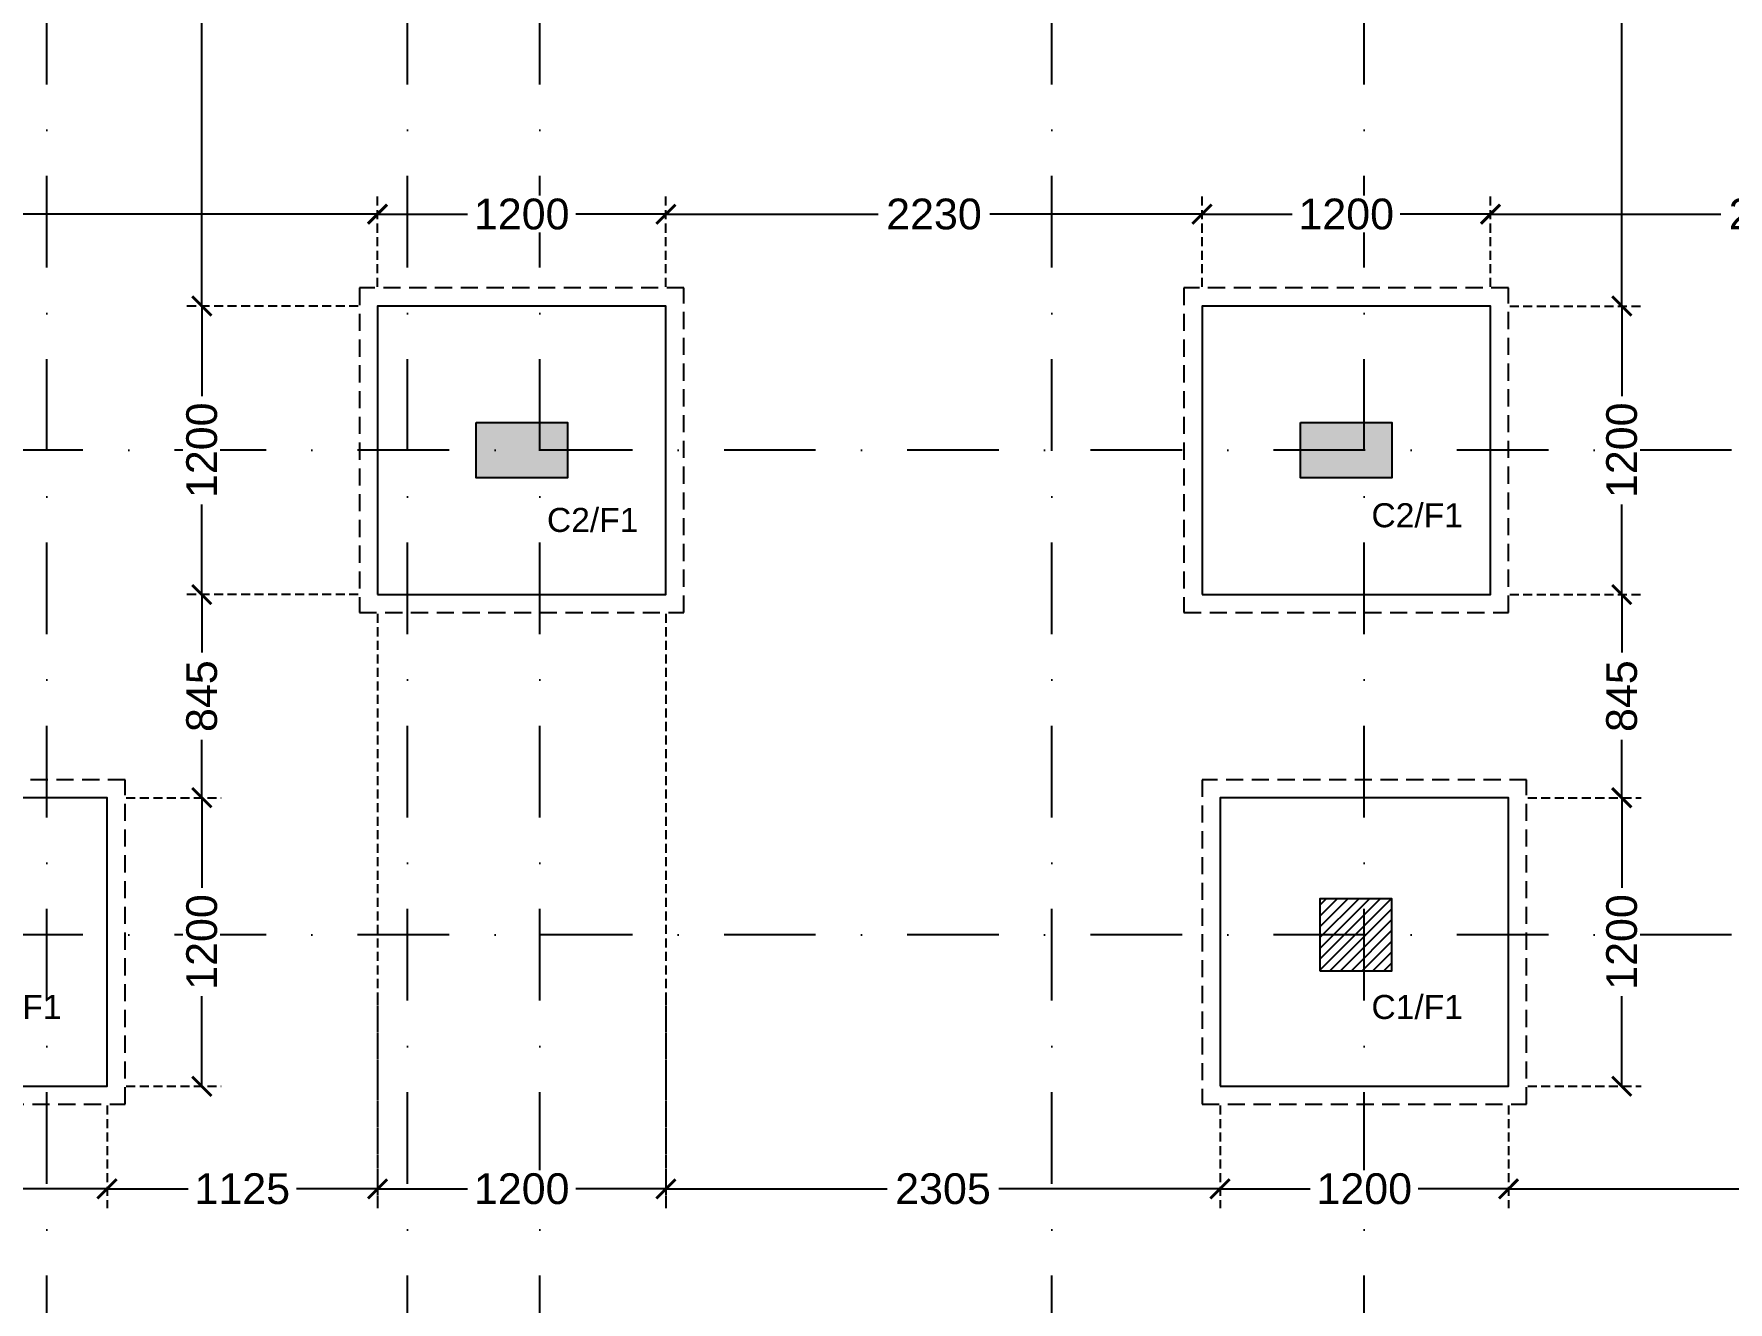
# Model space of a CAD drawing. Header units: millimetres. Extents: x -176651 to 954389, y -469666 to 486614.
# Drawn here: x 259313 to 266361, y 164967 to 170242 of the extents above; entities that cross this region are included whole.
import ezdxf
from ezdxf.xclip import XClip

# ---------------------------------------------------------------- set-up
doc = ezdxf.new("R2010")
doc.units = ezdxf.units.MM
doc.header["$LTSCALE"] = 150
doc.header["$XCLIPFRAME"] = 2
for name, pattern in [('1625E_Grid$0$DASHDOTX2', [50.8, 25.4, -12.7, 0, -12.7]), ('3BHK-W(SB)$0$HIDDEN', [0.375, 0.25, -0.125]), ('HIDDEN2', [4.7625, 3.175, -1.5875])]:
    doc.linetypes.add(name, pattern=pattern)
for name, color, linetype in [('1625E_Columns$0$ad-Column', 3, 'Continuous'), ('1625E_Columns$0$ad-Column Hatch', 125, 'Continuous'), ('1625E_Columns$0$ad-RCC', 3, 'Continuous'), ('1625E_Columns$0$ad-RCC Hatch', 125, 'Continuous'), ('1625E_Grid$0$ad-Grid', 8, '1625E_Grid$0$DASHDOTX2'), ('ad-External Dimensions', 6, 'Continuous'), ('ad-Footing line', 2, 'Continuous'), ('ad-Foundation text', 4, 'Continuous'), ('ad-PCC line', 8, 'HIDDEN2'), ("Plot's Boundary$0$ad-Road", 8, 'Continuous'), ("Plot's Boundary$0$ad-Road Hatch", 8, 'Continuous')]:
    doc.layers.add(name, color=color, linetype=linetype)
doc.styles.get("Standard").update_dxf_attribs({"font": 'arial.ttf'})
doc.dimstyles.new('A-75-DIM-INT (Framing)', dxfattribs={"dimscale": 100, "dimtxt": 1.6, "dimasz": 1, "dimexe": 1, "dimexo": 1, "dimgap": 0.5, "dimtad": 0, "dimdec": 0, "dimdsep": 46, "dimtxsty": 'Standard', "dimblk": 'ARCHTICK', "dimcen": 0.025, "dimclrd": 5, "dimclre": 5, "dimclrt": 256, "dimazin": 2, "dimtfac": 1, "dimtdec": 0, "dimtmove": 1, "dimatfit": 0, "dimldrblk": 'ARCHTICK', "dimfxl": 1, "dimfxlon": 1, "dimtfill": 1, "dimtolj": 1, "dimtzin": 0, "dimarcsym": 0})

# ---------------------------------------------------------------- blocks, each defined once
blk = doc.blocks.new('1625E_Grid')
at = {"layer": '1625E_Grid$0$ad-Grid', "ltscale": 0.1}
for points in [[(3298.6, -4913.6), (3298.6, -4663.6), (2945, -4460), (2945, 16170), (3298.6, 16373.6), (3298.6, 16623.6)], [(5348.6, -4913.6), (5348.6, -4663.6), (4995, -4460), (4995, 16170), (5348.6, 16373.6), (5348.6, 16623.6)], [(4445, -4460), (4445, 16170)], [(7125, -4460), (7125, 16170)], [(8425, -4460), (8425, 16170)], [(16050, 115), (-1950, 115)], [(16050, -1900), (-1950, -1900)]]:
    blk.add_lwpolyline(points, dxfattribs=at)
blk = doc.blocks.new('1625E_Columns$0$A$C42b14ea2')
at = {"layer": '1625E_Columns$0$ad-RCC Hatch', "transparency": 33554687}
h = blk.add_hatch(dxfattribs=at)
h.set_pattern_fill('ANSI31', color=256, scale=10)
h.set_pattern_definition([(45, (13250, 8645), (-22.45064, 22.45064), [])])
h.paths.add_polyline_path([(0, 0), (300, 0), (300, 300), (0, 300)])
at = {"layer": '1625E_Columns$0$ad-RCC'}
blk.add_lwpolyline([(0, 0), (300, 0), (300, 300), (0, 300)], close=True, dxfattribs=at)
blk = doc.blocks.new('1625E_Columns$0$zw$6AA0')
at = {"layer": '1625E_Columns$0$ad-Column Hatch', "transparency": 33554687}
h = blk.add_hatch(color=256, dxfattribs=at)
h.dxf.hatch_style = 1
h.paths.add_polyline_path([(0, -230), (380, -230), (380, 0), (0, 0)])
at = {"layer": '1625E_Columns$0$ad-Column'}
blk.add_lwpolyline([(0, -230), (380, -230), (380, 0), (0, 0)], close=True, dxfattribs=at)
blk = doc.blocks.new('1625E_Columns')
at = {"layer": '1625E_Columns$0$ad-Column', "xscale": -1, "rotation": 180}
for p in [(4730, 0), (8160, 0)]:
    blk.add_blockref('1625E_Columns$0$zw$6AA0', p, dxfattribs=at)
at = {"layer": '1625E_Columns$0$ad-RCC'}
blk.add_blockref('1625E_Columns$0$A$C42b14ea2', (8240, -2050), dxfattribs=at)
blk = doc.blocks.new('zw$D00E')
at = {"layer": 'ad-Footing line'}
for points in [[(-7800, -14105), (-6600, -14105), (-6600, -12905), (-7800, -12905)], [(-4370, -14105), (-3170, -14105), (-3170, -12905), (-4370, -12905)], [(-10125, -16150), (-8925, -16150), (-8925, -14950), (-10125, -14950)], [(-4295, -16150), (-3095, -16150), (-3095, -14950), (-4295, -14950)]]:
    blk.add_lwpolyline(points, close=True, dxfattribs=at)
at = {"layer": 'ad-PCC line', "ltscale": 0.15}
for points in [[(-7875, -14180), (-6525, -14180), (-6525, -12830), (-7875, -12830)], [(-4445, -14180), (-3095, -14180), (-3095, -12830), (-4445, -12830)], [(-10200, -16225), (-8850, -16225), (-8850, -14875), (-10200, -14875)], [(-4370, -16225), (-3020, -16225), (-3020, -14875), (-4370, -14875)]]:
    blk.add_lwpolyline(points, close=True, dxfattribs=at)
blk = doc.blocks.new('zw$3F63')
at = {"layer": 'ad-Foundation text', "char_height": 100, "width": 349.312, "attachment_point": 5}
for s, insert in [('\\pxt5;C2/F1', (-6904.8, -13795.3)), ('\\pxt5;C2/F1', (-3474.8, -13775.8)), ('\\pxt5;C1/F1', (-9304.8, -15820.8)), ('\\pxt5;C1/F1', (-3474.8, -15820.8))]:
    blk.add_mtext(s, dxfattribs=dict(at, insert=insert))
blk = doc.blocks.new('_ArchTick')
at = {"color": 0, "linetype": 'ByBlock', "const_width": 0.15}
blk.add_lwpolyline([(-0.5, -0.5), (0.5, 0.5)], dxfattribs=at)
blk = doc.blocks.new('*D220')
at = {"layer": 'ad-External Dimensions', "linetype": '3BHK-W(SB)$0$HIDDEN', "lineweight": -2, "transparency": 16777216}
for p, q in [((9025, -16230), (9025, -16656.7)), ((11405, -16230), (11405, -16656.7))]:
    blk.add_line(p, q, dxfattribs=at)
at = {"layer": 'ad-External Dimensions', "lineweight": -2, "transparency": 16777216}
for p, q in [((9025, -16576.7), (9983, -16576.7)), ((11405, -16576.7), (10447, -16576.7))]:
    blk.add_line(p, q, dxfattribs=at)
at = {"layer": 'Defpoints', "color": 0, "transparency": 16777216}
for p in [(9025, -16150), (11405, -16150), (11405, -16576.7)]:
    blk.add_point(p, dxfattribs=at)
at = {"layer": 'ad-External Dimensions', "lineweight": -2, "transparency": 16777216, "xscale": 80, "yscale": 80, "zscale": 80, "rotation": 180}
blk.add_blockref('_ArchTick', (9025, -16576.7), dxfattribs=at)
at = {"layer": 'ad-External Dimensions', "lineweight": -2, "transparency": 16777216, "xscale": 80, "yscale": 80, "zscale": 80}
blk.add_blockref('_ArchTick', (11405, -16576.7), dxfattribs=at)
at = {"layer": 'ad-External Dimensions', "transparency": 16777216, "insert": (10215, -16576.7), "char_height": 128, "attachment_point": 5, "bg_fill": 3, "box_fill_scale": 1.1, "bg_fill_color": 256, "bg_fill_true_color": 13158600, "bg_fill_transparency": 0}
blk.add_mtext('\\A1;2380', dxfattribs=at)
blk = doc.blocks.new('*D221')
at = {"layer": 'ad-External Dimensions', "linetype": '3BHK-W(SB)$0$HIDDEN', "lineweight": -2, "transparency": 16777216}
for p, q in [((7825, -16230), (7825, -16656.7)), ((9025, -16230), (9025, -16656.7))]:
    blk.add_line(p, q, dxfattribs=at)
at = {"layer": 'ad-External Dimensions', "lineweight": -2, "transparency": 16777216}
for p, q in [((7825, -16576.7), (8200.1, -16576.7)), ((9025, -16576.7), (8649.9, -16576.7))]:
    blk.add_line(p, q, dxfattribs=at)
at = {"layer": 'Defpoints', "color": 0, "transparency": 16777216}
for p in [(7825, -16150), (9025, -16150), (7825, -16576.7)]:
    blk.add_point(p, dxfattribs=at)
at = {"layer": 'ad-External Dimensions', "lineweight": -2, "transparency": 16777216, "xscale": 80, "yscale": 80, "zscale": 80, "rotation": 180}
blk.add_blockref('_ArchTick', (7825, -16576.7), dxfattribs=at)
at = {"layer": 'ad-External Dimensions', "lineweight": -2, "transparency": 16777216, "xscale": 80, "yscale": 80, "zscale": 80}
blk.add_blockref('_ArchTick', (9025, -16576.7), dxfattribs=at)
at = {"layer": 'ad-External Dimensions', "transparency": 16777216, "insert": (8425, -16576.7), "char_height": 128, "attachment_point": 5, "bg_fill": 3, "box_fill_scale": 1.1, "bg_fill_color": 256, "bg_fill_true_color": 13158600, "bg_fill_transparency": 0}
blk.add_mtext('\\A1;1200', dxfattribs=at)
blk = doc.blocks.new('*D222')
at = {"layer": 'ad-External Dimensions', "linetype": '3BHK-W(SB)$0$HIDDEN', "lineweight": -2, "transparency": 16777216}
for p, q in [((5520, -15776.7), (5520, -16656.7)), ((7825, -16230), (7825, -16656.7))]:
    blk.add_line(p, q, dxfattribs=at)
at = {"layer": 'ad-External Dimensions', "lineweight": -2, "transparency": 16777216}
for p, q in [((5520, -16576.7), (6439.8, -16576.7)), ((7825, -16576.7), (6905.2, -16576.7))]:
    blk.add_line(p, q, dxfattribs=at)
at = {"layer": 'Defpoints', "color": 0, "transparency": 16777216}
for p in [(5520, -14105), (7825, -16150), (5520, -16576.7)]:
    blk.add_point(p, dxfattribs=at)
at = {"layer": 'ad-External Dimensions', "lineweight": -2, "transparency": 16777216, "xscale": 80, "yscale": 80, "zscale": 80, "rotation": 180}
blk.add_blockref('_ArchTick', (5520, -16576.7), dxfattribs=at)
at = {"layer": 'ad-External Dimensions', "lineweight": -2, "transparency": 16777216, "xscale": 80, "yscale": 80, "zscale": 80}
blk.add_blockref('_ArchTick', (7825, -16576.7), dxfattribs=at)
at = {"layer": 'ad-External Dimensions', "transparency": 16777216, "insert": (6672.5, -16576.7), "char_height": 128, "attachment_point": 5, "bg_fill": 3, "box_fill_scale": 1.1, "bg_fill_color": 256, "bg_fill_true_color": 13158600, "bg_fill_transparency": 0}
blk.add_mtext('\\A1;2305', dxfattribs=at)
blk = doc.blocks.new('*D223')
at = {"layer": 'ad-External Dimensions', "linetype": '3BHK-W(SB)$0$HIDDEN', "lineweight": -2, "transparency": 16777216}
for p, q in [((4320, -14185), (4320, -16656.7)), ((5520, -14185), (5520, -16656.7))]:
    blk.add_line(p, q, dxfattribs=at)
at = {"layer": 'ad-External Dimensions', "lineweight": -2, "transparency": 16777216}
for p, q in [((4320, -16576.7), (4695.1, -16576.7)), ((5520, -16576.7), (5144.9, -16576.7))]:
    blk.add_line(p, q, dxfattribs=at)
at = {"layer": 'Defpoints', "color": 0, "transparency": 16777216}
for p in [(4320, -14105), (5520, -14105), (4320, -16576.7)]:
    blk.add_point(p, dxfattribs=at)
at = {"layer": 'ad-External Dimensions', "lineweight": -2, "transparency": 16777216, "xscale": 80, "yscale": 80, "zscale": 80, "rotation": 180}
blk.add_blockref('_ArchTick', (4320, -16576.7), dxfattribs=at)
at = {"layer": 'ad-External Dimensions', "lineweight": -2, "transparency": 16777216, "xscale": 80, "yscale": 80, "zscale": 80}
blk.add_blockref('_ArchTick', (5520, -16576.7), dxfattribs=at)
at = {"layer": 'ad-External Dimensions', "transparency": 16777216, "insert": (4920, -16576.7), "char_height": 128, "attachment_point": 5, "bg_fill": 3, "box_fill_scale": 1.1, "bg_fill_color": 256, "bg_fill_true_color": 13158600, "bg_fill_transparency": 0}
blk.add_mtext('\\A1;1200', dxfattribs=at)
blk = doc.blocks.new('*D224')
at = {"layer": 'ad-External Dimensions', "linetype": '3BHK-W(SB)$0$HIDDEN', "lineweight": -2, "transparency": 16777216}
for p, q in [((4320, -15776.7), (4320, -16656.7)), ((3195, -16230), (3195, -16656.7))]:
    blk.add_line(p, q, dxfattribs=at)
at = {"layer": 'ad-External Dimensions', "lineweight": -2, "transparency": 16777216}
for p, q in [((3195, -16576.7), (3531.9, -16576.7)), ((4320, -16576.7), (3983.1, -16576.7))]:
    blk.add_line(p, q, dxfattribs=at)
at = {"layer": 'Defpoints', "color": 0, "transparency": 16777216}
for p in [(4320, -14105), (3195, -16150), (4320, -16576.7)]:
    blk.add_point(p, dxfattribs=at)
at = {"layer": 'ad-External Dimensions', "lineweight": -2, "transparency": 16777216, "xscale": 80, "yscale": 80, "zscale": 80, "rotation": 180}
blk.add_blockref('_ArchTick', (3195, -16576.7), dxfattribs=at)
at = {"layer": 'ad-External Dimensions', "lineweight": -2, "transparency": 16777216, "xscale": 80, "yscale": 80, "zscale": 80}
blk.add_blockref('_ArchTick', (4320, -16576.7), dxfattribs=at)
at = {"layer": 'ad-External Dimensions', "transparency": 16777216, "insert": (3757.5, -16576.7), "char_height": 128, "attachment_point": 5, "bg_fill": 3, "box_fill_scale": 1.1, "bg_fill_color": 256, "bg_fill_true_color": 13158600, "bg_fill_transparency": 0}
blk.add_mtext('\\A1;1125', dxfattribs=at)
blk = doc.blocks.new('*D225')
at = {"layer": 'ad-External Dimensions', "linetype": '3BHK-W(SB)$0$HIDDEN', "lineweight": -2, "transparency": 16777216}
for p, q in [((1995, -16230), (1995, -16656.7)), ((3195, -16230), (3195, -16656.7))]:
    blk.add_line(p, q, dxfattribs=at)
at = {"layer": 'ad-External Dimensions', "lineweight": -2, "transparency": 16777216}
for p, q in [((1995, -16576.7), (2370.1, -16576.7)), ((3195, -16576.7), (2819.9, -16576.7))]:
    blk.add_line(p, q, dxfattribs=at)
at = {"layer": 'Defpoints', "color": 0, "transparency": 16777216}
for p in [(1995, -16150), (3195, -16150), (1995, -16576.7)]:
    blk.add_point(p, dxfattribs=at)
at = {"layer": 'ad-External Dimensions', "lineweight": -2, "transparency": 16777216, "xscale": 80, "yscale": 80, "zscale": 80, "rotation": 180}
blk.add_blockref('_ArchTick', (1995, -16576.7), dxfattribs=at)
at = {"layer": 'ad-External Dimensions', "lineweight": -2, "transparency": 16777216, "xscale": 80, "yscale": 80, "zscale": 80}
blk.add_blockref('_ArchTick', (3195, -16576.7), dxfattribs=at)
at = {"layer": 'ad-External Dimensions', "transparency": 16777216, "insert": (2595, -16576.7), "char_height": 128, "attachment_point": 5, "bg_fill": 3, "box_fill_scale": 1.1, "bg_fill_color": 256, "bg_fill_true_color": 13158600, "bg_fill_transparency": 0}
blk.add_mtext('\\A1;1200', dxfattribs=at)
blk = doc.blocks.new('*D170')
at = {"layer": 'ad-External Dimensions', "linetype": '3BHK-W(SB)$0$HIDDEN', "lineweight": -2, "transparency": 16777216}
for p, q in [((4090, -9740), (3509.2, -9740)), ((4240, -12905), (3509.2, -12905))]:
    blk.add_line(p, q, dxfattribs=at)
at = {"layer": 'ad-External Dimensions', "lineweight": -2, "transparency": 16777216}
for p, q in [((3589.2, -9740), (3589.2, -11090.9)), ((3589.2, -12905), (3589.2, -11554.1))]:
    blk.add_line(p, q, dxfattribs=at)
at = {"layer": 'Defpoints', "color": 0, "transparency": 16777216}
for p in [(4170, -9740), (3589.2, -12905), (4320, -12905)]:
    blk.add_point(p, dxfattribs=at)
at = {"layer": 'ad-External Dimensions', "lineweight": -2, "transparency": 16777216, "xscale": 80, "yscale": 80, "zscale": 80}
for p, rotation in [((3589.2, -9740), 90), ((3589.2, -12905), 270)]:
    blk.add_blockref('_ArchTick', p, dxfattribs=dict(at, rotation=rotation))
at = {"layer": 'ad-External Dimensions', "transparency": 16777216, "insert": (3589.2, -11322.5), "char_height": 128, "attachment_point": 5, "rotation": 90, "bg_fill": 3, "box_fill_scale": 1.1, "bg_fill_color": 256, "bg_fill_true_color": 13158600, "bg_fill_transparency": 0}
blk.add_mtext('\\A1;3165', dxfattribs=at)
blk = doc.blocks.new('*D171')
at = {"layer": 'ad-External Dimensions', "linetype": '3BHK-W(SB)$0$HIDDEN', "lineweight": -2, "transparency": 16777216}
for p, q in [((4240, -12905), (3509.2, -12905)), ((4240, -14105), (3509.2, -14105))]:
    blk.add_line(p, q, dxfattribs=at)
at = {"layer": 'ad-External Dimensions', "lineweight": -2, "transparency": 16777216}
for p, q in [((3589.2, -12905), (3589.2, -13280.1)), ((3589.2, -14105), (3589.2, -13729.9))]:
    blk.add_line(p, q, dxfattribs=at)
at = {"layer": 'Defpoints', "color": 0, "transparency": 16777216}
for p in [(4320, -12905), (3589.2, -14105), (4320, -14105)]:
    blk.add_point(p, dxfattribs=at)
at = {"layer": 'ad-External Dimensions', "lineweight": -2, "transparency": 16777216, "xscale": 80, "yscale": 80, "zscale": 80}
for p, rotation in [((3589.2, -12905), 90), ((3589.2, -14105), 270)]:
    blk.add_blockref('_ArchTick', p, dxfattribs=dict(at, rotation=rotation))
at = {"layer": 'ad-External Dimensions', "transparency": 16777216, "insert": (3589.2, -13505), "char_height": 128, "attachment_point": 5, "rotation": 90, "bg_fill": 3, "box_fill_scale": 1.1, "bg_fill_color": 256, "bg_fill_true_color": 13158600, "bg_fill_transparency": 0}
blk.add_mtext('\\A1;1200', dxfattribs=at)
blk = doc.blocks.new('*D178')
at = {"layer": 'ad-External Dimensions', "linetype": '3BHK-W(SB)$0$HIDDEN', "lineweight": -2, "transparency": 16777216}
for p, q in [((3275, -14950), (3669.2, -14950)), ((3275, -16150), (3669.2, -16150))]:
    blk.add_line(p, q, dxfattribs=at)
at = {"layer": 'ad-External Dimensions', "lineweight": -2, "transparency": 16777216}
for p, q in [((3589.2, -14950), (3589.2, -15325.1)), ((3589.2, -16150), (3589.2, -15774.9))]:
    blk.add_line(p, q, dxfattribs=at)
at = {"layer": 'Defpoints', "color": 0, "transparency": 16777216}
for p in [(3195, -14950), (3195, -16150), (3589.2, -16150)]:
    blk.add_point(p, dxfattribs=at)
at = {"layer": 'ad-External Dimensions', "lineweight": -2, "transparency": 16777216, "xscale": 80, "yscale": 80, "zscale": 80}
for p, rotation in [((3589.2, -14950), 90), ((3589.2, -16150), 270)]:
    blk.add_blockref('_ArchTick', p, dxfattribs=dict(at, rotation=rotation))
at = {"layer": 'ad-External Dimensions', "transparency": 16777216, "insert": (3589.2, -15550), "char_height": 128, "attachment_point": 5, "rotation": 90, "bg_fill": 3, "box_fill_scale": 1.1, "bg_fill_color": 256, "bg_fill_true_color": 13158600, "bg_fill_transparency": 0}
blk.add_mtext('\\A1;1200', dxfattribs=at)
blk = doc.blocks.new('*D179')
at = {"layer": 'ad-External Dimensions', "linetype": '3BHK-W(SB)$0$HIDDEN', "lineweight": -2, "transparency": 16777216}
for p, q in [((4240, -14105), (3509.2, -14105)), ((3275, -14950), (3669.2, -14950))]:
    blk.add_line(p, q, dxfattribs=at)
at = {"layer": 'ad-External Dimensions', "lineweight": -2, "transparency": 16777216}
for p, q in [((3589.2, -14105), (3589.2, -14345.5)), ((3589.2, -14950), (3589.2, -14709.5))]:
    blk.add_line(p, q, dxfattribs=at)
at = {"layer": 'Defpoints', "color": 0, "transparency": 16777216}
for p in [(4320, -14105), (3195, -14950), (3589.2, -14950)]:
    blk.add_point(p, dxfattribs=at)
at = {"layer": 'ad-External Dimensions', "lineweight": -2, "transparency": 16777216, "xscale": 80, "yscale": 80, "zscale": 80}
for p, rotation in [((3589.2, -14105), 90), ((3589.2, -14950), 270)]:
    blk.add_blockref('_ArchTick', p, dxfattribs=dict(at, rotation=rotation))
at = {"layer": 'ad-External Dimensions', "transparency": 16777216, "insert": (3589.2, -14527.5), "char_height": 128, "attachment_point": 5, "rotation": 90, "bg_fill": 3, "box_fill_scale": 1.1, "bg_fill_color": 256, "bg_fill_true_color": 13158600, "bg_fill_transparency": 0}
blk.add_mtext('\\A1;845', dxfattribs=at)
blk = doc.blocks.new('*D181')
at = {"layer": 'ad-External Dimensions', "linetype": '3BHK-W(SB)$0$HIDDEN', "lineweight": -2, "transparency": 16777216}
for p, q in [((790, -12825), (790, -12443.2)), ((4320, -12825), (4320, -12443.2))]:
    blk.add_line(p, q, dxfattribs=at)
at = {"layer": 'ad-External Dimensions', "lineweight": -2, "transparency": 16777216}
for p, q in [((790, -12523.2), (2324.1, -12523.2)), ((4320, -12523.2), (2785.9, -12523.2))]:
    blk.add_line(p, q, dxfattribs=at)
at = {"layer": 'Defpoints', "color": 0, "transparency": 16777216}
for p in [(4320, -12523.2), (790, -12905), (4320, -12905)]:
    blk.add_point(p, dxfattribs=at)
at = {"layer": 'ad-External Dimensions', "lineweight": -2, "transparency": 16777216, "xscale": 80, "yscale": 80, "zscale": 80, "rotation": 180}
blk.add_blockref('_ArchTick', (790, -12523.2), dxfattribs=at)
at = {"layer": 'ad-External Dimensions', "lineweight": -2, "transparency": 16777216, "xscale": 80, "yscale": 80, "zscale": 80}
blk.add_blockref('_ArchTick', (4320, -12523.2), dxfattribs=at)
at = {"layer": 'ad-External Dimensions', "transparency": 16777216, "insert": (2555, -12523.2), "char_height": 128, "attachment_point": 5, "bg_fill": 3, "box_fill_scale": 1.1, "bg_fill_color": 256, "bg_fill_true_color": 13158600, "bg_fill_transparency": 0}
blk.add_mtext('\\A1;3530', dxfattribs=at)
blk = doc.blocks.new('*D182')
at = {"layer": 'ad-External Dimensions', "linetype": '3BHK-W(SB)$0$HIDDEN', "lineweight": -2, "transparency": 16777216}
for p, q in [((4320, -12825), (4320, -12443.2)), ((5520, -12825), (5520, -12443.2))]:
    blk.add_line(p, q, dxfattribs=at)
at = {"layer": 'ad-External Dimensions', "lineweight": -2, "transparency": 16777216}
for p, q in [((4320, -12523.2), (4695.1, -12523.2)), ((5520, -12523.2), (5144.9, -12523.2))]:
    blk.add_line(p, q, dxfattribs=at)
at = {"layer": 'Defpoints', "color": 0, "transparency": 16777216}
for p in [(5520, -12523.2), (4320, -12905), (5520, -12905)]:
    blk.add_point(p, dxfattribs=at)
at = {"layer": 'ad-External Dimensions', "lineweight": -2, "transparency": 16777216, "xscale": 80, "yscale": 80, "zscale": 80, "rotation": 180}
blk.add_blockref('_ArchTick', (4320, -12523.2), dxfattribs=at)
at = {"layer": 'ad-External Dimensions', "lineweight": -2, "transparency": 16777216, "xscale": 80, "yscale": 80, "zscale": 80}
blk.add_blockref('_ArchTick', (5520, -12523.2), dxfattribs=at)
at = {"layer": 'ad-External Dimensions', "transparency": 16777216, "insert": (4920, -12523.2), "char_height": 128, "attachment_point": 5, "bg_fill": 3, "box_fill_scale": 1.1, "bg_fill_color": 256, "bg_fill_true_color": 13158600, "bg_fill_transparency": 0}
blk.add_mtext('\\A1;1200', dxfattribs=at)
blk = doc.blocks.new('*D183')
at = {"layer": 'ad-External Dimensions', "linetype": '3BHK-W(SB)$0$HIDDEN', "lineweight": -2, "transparency": 16777216}
for p, q in [((5520, -12825), (5520, -12443.2)), ((7750, -12825), (7750, -12443.2))]:
    blk.add_line(p, q, dxfattribs=at)
at = {"layer": 'ad-External Dimensions', "lineweight": -2, "transparency": 16777216}
for p, q in [((5520, -12523.2), (6403, -12523.2)), ((7750, -12523.2), (6867, -12523.2))]:
    blk.add_line(p, q, dxfattribs=at)
at = {"layer": 'Defpoints', "color": 0, "transparency": 16777216}
for p in [(7750, -12523.2), (5520, -12905), (7750, -12905)]:
    blk.add_point(p, dxfattribs=at)
at = {"layer": 'ad-External Dimensions', "lineweight": -2, "transparency": 16777216, "xscale": 80, "yscale": 80, "zscale": 80, "rotation": 180}
blk.add_blockref('_ArchTick', (5520, -12523.2), dxfattribs=at)
at = {"layer": 'ad-External Dimensions', "lineweight": -2, "transparency": 16777216, "xscale": 80, "yscale": 80, "zscale": 80}
blk.add_blockref('_ArchTick', (7750, -12523.2), dxfattribs=at)
at = {"layer": 'ad-External Dimensions', "transparency": 16777216, "insert": (6635, -12523.2), "char_height": 128, "attachment_point": 5, "bg_fill": 3, "box_fill_scale": 1.1, "bg_fill_color": 256, "bg_fill_true_color": 13158600, "bg_fill_transparency": 0}
blk.add_mtext('\\A1;2230', dxfattribs=at)
blk = doc.blocks.new('*D184')
at = {"layer": 'ad-External Dimensions', "linetype": '3BHK-W(SB)$0$HIDDEN', "lineweight": -2, "transparency": 16777216}
for p, q in [((7750, -12825), (7750, -12443.2)), ((8950, -12825), (8950, -12443.2))]:
    blk.add_line(p, q, dxfattribs=at)
at = {"layer": 'ad-External Dimensions', "lineweight": -2, "transparency": 16777216}
for p, q in [((7750, -12523.2), (8125.1, -12523.2)), ((8950, -12523.2), (8574.9, -12523.2))]:
    blk.add_line(p, q, dxfattribs=at)
at = {"layer": 'Defpoints', "color": 0, "transparency": 16777216}
for p in [(8950, -12523.2), (7750, -12905), (8950, -12905)]:
    blk.add_point(p, dxfattribs=at)
at = {"layer": 'ad-External Dimensions', "lineweight": -2, "transparency": 16777216, "xscale": 80, "yscale": 80, "zscale": 80, "rotation": 180}
blk.add_blockref('_ArchTick', (7750, -12523.2), dxfattribs=at)
at = {"layer": 'ad-External Dimensions', "lineweight": -2, "transparency": 16777216, "xscale": 80, "yscale": 80, "zscale": 80}
blk.add_blockref('_ArchTick', (8950, -12523.2), dxfattribs=at)
at = {"layer": 'ad-External Dimensions', "transparency": 16777216, "insert": (8350, -12523.2), "char_height": 128, "attachment_point": 5, "bg_fill": 3, "box_fill_scale": 1.1, "bg_fill_color": 256, "bg_fill_true_color": 13158600, "bg_fill_transparency": 0}
blk.add_mtext('\\A1;1200', dxfattribs=at)
blk = doc.blocks.new('*D185')
at = {"layer": 'ad-External Dimensions', "linetype": '3BHK-W(SB)$0$HIDDEN', "lineweight": -2, "transparency": 16777216}
for p, q in [((8950, -12825), (8950, -12443.2)), ((11330, -12825), (11330, -12443.2))]:
    blk.add_line(p, q, dxfattribs=at)
at = {"layer": 'ad-External Dimensions', "lineweight": -2, "transparency": 16777216}
for p, q in [((8950, -12523.2), (9908, -12523.2)), ((11330, -12523.2), (10372, -12523.2))]:
    blk.add_line(p, q, dxfattribs=at)
at = {"layer": 'Defpoints', "color": 0, "transparency": 16777216}
for p in [(11330, -12523.2), (8950, -12905), (11330, -12905)]:
    blk.add_point(p, dxfattribs=at)
at = {"layer": 'ad-External Dimensions', "lineweight": -2, "transparency": 16777216, "xscale": 80, "yscale": 80, "zscale": 80, "rotation": 180}
blk.add_blockref('_ArchTick', (8950, -12523.2), dxfattribs=at)
at = {"layer": 'ad-External Dimensions', "lineweight": -2, "transparency": 16777216, "xscale": 80, "yscale": 80, "zscale": 80}
blk.add_blockref('_ArchTick', (11330, -12523.2), dxfattribs=at)
at = {"layer": 'ad-External Dimensions', "transparency": 16777216, "insert": (10140, -12523.2), "char_height": 128, "attachment_point": 5, "bg_fill": 3, "box_fill_scale": 1.1, "bg_fill_color": 256, "bg_fill_true_color": 13158600, "bg_fill_transparency": 0}
blk.add_mtext('\\A1;2380', dxfattribs=at)
blk = doc.blocks.new('*D148')
at = {"layer": 'ad-External Dimensions', "linetype": '3BHK-W(SB)$0$HIDDEN', "lineweight": -2, "transparency": 16777216}
for p, q in [((9255, -9815), (9576.3, -9815)), ((9030, -12905), (9576.3, -12905))]:
    blk.add_line(p, q, dxfattribs=at)
at = {"layer": 'ad-External Dimensions', "lineweight": -2, "transparency": 16777216}
for p, q in [((9496.3, -9815), (9496.3, -11129.1)), ((9496.3, -12905), (9496.3, -11590.9))]:
    blk.add_line(p, q, dxfattribs=at)
at = {"layer": 'Defpoints', "color": 0, "transparency": 16777216}
for p in [(9175, -9815), (8950, -12905), (9496.3, -12905)]:
    blk.add_point(p, dxfattribs=at)
at = {"layer": 'ad-External Dimensions', "lineweight": -2, "transparency": 16777216, "xscale": 80, "yscale": 80, "zscale": 80}
for p, rotation in [((9496.3, -9815), 90), ((9496.3, -12905), 270)]:
    blk.add_blockref('_ArchTick', p, dxfattribs=dict(at, rotation=rotation))
at = {"layer": 'ad-External Dimensions', "transparency": 16777216, "insert": (9496.3, -11360), "char_height": 128, "attachment_point": 5, "rotation": 90, "bg_fill": 3, "box_fill_scale": 1.1, "bg_fill_color": 256, "bg_fill_true_color": 13158600, "bg_fill_transparency": 0}
blk.add_mtext('\\A1;3090', dxfattribs=at)
blk = doc.blocks.new('*D149')
at = {"layer": 'ad-External Dimensions', "linetype": '3BHK-W(SB)$0$HIDDEN', "lineweight": -2, "transparency": 16777216}
for p, q in [((9030, -12905), (9576.3, -12905)), ((9030, -14105), (9576.3, -14105))]:
    blk.add_line(p, q, dxfattribs=at)
at = {"layer": 'ad-External Dimensions', "lineweight": -2, "transparency": 16777216}
for p, q in [((9496.3, -12905), (9496.3, -13280.1)), ((9496.3, -14105), (9496.3, -13729.9))]:
    blk.add_line(p, q, dxfattribs=at)
at = {"layer": 'Defpoints', "color": 0, "transparency": 16777216}
for p in [(8950, -12905), (8950, -14105), (9496.3, -14105)]:
    blk.add_point(p, dxfattribs=at)
at = {"layer": 'ad-External Dimensions', "lineweight": -2, "transparency": 16777216, "xscale": 80, "yscale": 80, "zscale": 80}
for p, rotation in [((9496.3, -12905), 90), ((9496.3, -14105), 270)]:
    blk.add_blockref('_ArchTick', p, dxfattribs=dict(at, rotation=rotation))
at = {"layer": 'ad-External Dimensions', "transparency": 16777216, "insert": (9496.3, -13505), "char_height": 128, "attachment_point": 5, "rotation": 90, "bg_fill": 3, "box_fill_scale": 1.1, "bg_fill_color": 256, "bg_fill_true_color": 13158600, "bg_fill_transparency": 0}
blk.add_mtext('\\A1;1200', dxfattribs=at)
blk = doc.blocks.new('*D150')
at = {"layer": 'ad-External Dimensions', "linetype": '3BHK-W(SB)$0$HIDDEN', "lineweight": -2, "transparency": 16777216}
for p, q in [((9030, -14105), (9576.3, -14105)), ((9105, -14950), (9576.3, -14950))]:
    blk.add_line(p, q, dxfattribs=at)
at = {"layer": 'ad-External Dimensions', "lineweight": -2, "transparency": 16777216}
for p, q in [((9496.3, -14105), (9496.3, -14345.5)), ((9496.3, -14950), (9496.3, -14709.5))]:
    blk.add_line(p, q, dxfattribs=at)
at = {"layer": 'Defpoints', "color": 0, "transparency": 16777216}
for p in [(8950, -14105), (9025, -14950), (9496.3, -14950)]:
    blk.add_point(p, dxfattribs=at)
at = {"layer": 'ad-External Dimensions', "lineweight": -2, "transparency": 16777216, "xscale": 80, "yscale": 80, "zscale": 80}
for p, rotation in [((9496.3, -14105), 90), ((9496.3, -14950), 270)]:
    blk.add_blockref('_ArchTick', p, dxfattribs=dict(at, rotation=rotation))
at = {"layer": 'ad-External Dimensions', "transparency": 16777216, "insert": (9496.3, -14527.5), "char_height": 128, "attachment_point": 5, "rotation": 90, "bg_fill": 3, "box_fill_scale": 1.1, "bg_fill_color": 256, "bg_fill_true_color": 13158600, "bg_fill_transparency": 0}
blk.add_mtext('\\A1;845', dxfattribs=at)
blk = doc.blocks.new('*D151')
at = {"layer": 'ad-External Dimensions', "linetype": '3BHK-W(SB)$0$HIDDEN', "lineweight": -2, "transparency": 16777216}
for p, q in [((9105, -14950), (9576.3, -14950)), ((9105, -16150), (9576.3, -16150))]:
    blk.add_line(p, q, dxfattribs=at)
at = {"layer": 'ad-External Dimensions', "lineweight": -2, "transparency": 16777216}
for p, q in [((9496.3, -14950), (9496.3, -15325.1)), ((9496.3, -16150), (9496.3, -15774.9))]:
    blk.add_line(p, q, dxfattribs=at)
at = {"layer": 'Defpoints', "color": 0, "transparency": 16777216}
for p in [(9025, -14950), (9025, -16150), (9496.3, -16150)]:
    blk.add_point(p, dxfattribs=at)
at = {"layer": 'ad-External Dimensions', "lineweight": -2, "transparency": 16777216, "xscale": 80, "yscale": 80, "zscale": 80}
for p, rotation in [((9496.3, -14950), 90), ((9496.3, -16150), 270)]:
    blk.add_blockref('_ArchTick', p, dxfattribs=dict(at, rotation=rotation))
at = {"layer": 'ad-External Dimensions', "transparency": 16777216, "insert": (9496.3, -15550), "char_height": 128, "attachment_point": 5, "rotation": 90, "bg_fill": 3, "box_fill_scale": 1.1, "bg_fill_color": 256, "bg_fill_true_color": 13158600, "bg_fill_transparency": 0}
blk.add_mtext('\\A1;1200', dxfattribs=at)
blk = doc.blocks.new("Plot's Boundary$0$A$C4fb60e89")
at = {"layer": "Plot's Boundary$0$ad-Road Hatch", "ltscale": 5, "transparency": 33554687}
h = blk.add_hatch(dxfattribs=at)
h.set_pattern_fill('AR-HBONE', color=256, scale=15)
h.set_pattern_definition([(45, (-193247.7, -428758.8), (0, 2155.2615), [4572, -1524]), (135, (-192170.1, -427681.1), (2e-13, 2155.2615), [4572, -1524])])
h.paths.add_polyline_path([(175594.5, -250241), (169177.9, -249341.1), (167473.5, -249057.1), (167473.5, -138693.9), (101313.5, -138693.9), (101313.5, -199953.9), (101307.7, -237994.6), (101040.4, -268291), (101007.7, -280967.7), (101066.4, -293683.6), (101242.5, -311127.2), (100909.9, -319343.6), (100949.1, -333937.5), (100668.7, -366959.6), (100727.3, -390982.9), (100668.7, -404585.6), (100538.2, -420418.5), (100466.5, -428758.8), (92426.2, -427265.5), (92163.5, -427209.5), (92163.5, -321453.9), (24803.5, -321453.9), (24803.5, -412960.5), (15653.5, -411028.6), (15653.5, -321452.2), (-19535.1, -321452.2), (-34427.5, -319476.7), (-65207.4, -315394.6), (-171770.1, -301268.1), (-185853.9, -298333.1), (-193247.7, -296831.5), (-193244, -292907.6), (-191913.8, -285219.4), (-191838.8, -284678.8), (-183397.4, -286393.2), (-169722.9, -289242.8), (-53141.2, -304697.5), (-18730.1, -309262.2), (15653.3, -309262.2), (15653.5, 703.4), (24803.5, 1114.6), (24803.5, -129543.9), (92163.5, -129543.9), (92163.5, 15133.3), (101313.5, 17712.8), (101313.5, -129543.9), (167473.5, -129543.9), (167473.5, 35551.6), (175738, 37855), (175848.8, 28595.3), (175835.8, 25947.4), (175777.1, 14040.5), (175855.3, 2315.8), (175659.7, -18036.1), (175731.4, -34038.6), (175718.4, -46839.2), (175672.7, -63402.4), (175816.2, -82071.9), (175542.3, -106356), (175490.2, -124640.8), (175574.9, -145018.8), (175731.4, -168892), (175796.6, -181268.8), (175796.6, -192667.4), (175744.5, -208200.3), (175829.2, -223276.8), (175887.9, -234871.1)])
h.paths.add_polyline_path([(24803.5, -309263.9), (92163.5, -309263.9), (92163.5, -138693.9), (24803.5, -138693.9)], flags=16)
blk = doc.blocks.new("Plot's Boundary")
at = {"layer": "Plot's Boundary$0$ad-Road", "ltscale": 5}
blk.add_blockref("Plot's Boundary$0$A$C4fb60e89", (191838.8, 428758.8), dxfattribs=at)
blk = doc.blocks.new('zw$2C0D')
at = {"layer": 'ad-External Dimensions'}
dim = blk.add_linear_dim(base=(3589.2, -12905), p1=(4170, -9740), p2=(4320, -12905), angle=90, dimstyle='A-75-DIM-INT (Framing)', override={"dimscale": 80, "dimblk": 'ArchTick', "dimclrd": 256, "dimclre": 256, "dimfxl": 10, "dimtfill": 1, "dimtfillclr": 0}, dxfattribs=at)
dim.commit()
dim.dimension.update_dxf_attribs({"geometry": '*D170', "text_midpoint": (3589.2, -11322.5)})
dim = blk.add_linear_dim(base=(11405, -16576.7), p1=(9025, -16150), p2=(11405, -16150), dimstyle='A-75-DIM-INT (Framing)', override={"dimscale": 80, "dimblk": 'ArchTick', "dimclrd": 256, "dimclre": 256, "dimfxl": 10, "dimtfill": 1, "dimtfillclr": 0}, dxfattribs=at)
dim.commit()
dim.dimension.update_dxf_attribs({"geometry": '*D220', "text_midpoint": (10215, -16576.7)})
dim = blk.add_linear_dim(base=(7825, -16576.7), p1=(9025, -16150), p2=(7825, -16150), dimstyle='A-75-DIM-INT (Framing)', override={"dimscale": 80, "dimblk": 'ArchTick', "dimclrd": 256, "dimclre": 256, "dimfxl": 10, "dimtfill": 1, "dimtfillclr": 0}, dxfattribs=at)
dim.commit()
dim.dimension.update_dxf_attribs({"geometry": '*D221', "text_midpoint": (8425, -16576.7)})
dim = blk.add_linear_dim(base=(5520, -16576.7), p1=(7825, -16150), p2=(5520, -14105), dimstyle='A-75-DIM-INT (Framing)', override={"dimscale": 80, "dimblk": 'ArchTick', "dimclrd": 256, "dimclre": 256, "dimfxl": 10, "dimtfill": 1, "dimtfillclr": 0}, dxfattribs=at)
dim.commit()
dim.dimension.update_dxf_attribs({"geometry": '*D222', "text_midpoint": (6672.5, -16576.7)})
dim = blk.add_linear_dim(base=(4320, -16576.7), p1=(5520, -14105), p2=(4320, -14105), dimstyle='A-75-DIM-INT (Framing)', override={"dimscale": 80, "dimclrd": 256, "dimclre": 256, "dimfxl": 30}, dxfattribs=at)
dim.commit()
dim.dimension.update_dxf_attribs({"geometry": '*D223', "text_midpoint": (4920, -16576.7)})
dim = blk.add_linear_dim(base=(4320, -16576.7), p1=(3195, -16150), p2=(4320, -14105), dimstyle='A-75-DIM-INT (Framing)', override={"dimscale": 80, "dimblk": 'ArchTick', "dimclrd": 256, "dimclre": 256, "dimfxl": 10, "dimtfill": 1, "dimtfillclr": 0}, dxfattribs=at)
dim.commit()
dim.dimension.update_dxf_attribs({"geometry": '*D224', "text_midpoint": (3757.5, -16576.7)})
dim = blk.add_linear_dim(base=(3589.2, -14105), p1=(4320, -12905), p2=(4320, -14105), angle=90, dimstyle='A-75-DIM-INT (Framing)', override={"dimscale": 80, "dimblk": 'ArchTick', "dimclrd": 256, "dimclre": 256, "dimfxl": 10, "dimtfill": 1, "dimtfillclr": 0}, dxfattribs=at)
dim.commit()
dim.dimension.update_dxf_attribs({"geometry": '*D171', "text_midpoint": (3589.2, -13505)})
dim = blk.add_linear_dim(base=(1995, -16576.7), p1=(3195, -16150), p2=(1995, -16150), dimstyle='A-75-DIM-INT (Framing)', override={"dimscale": 80, "dimblk": 'ArchTick', "dimclrd": 256, "dimclre": 256, "dimfxl": 10, "dimtfill": 1, "dimtfillclr": 0}, dxfattribs=at)
dim.commit()
dim.dimension.update_dxf_attribs({"geometry": '*D225', "text_midpoint": (2595, -16576.7)})
dim = blk.add_linear_dim(base=(4320, -12523.2), p1=(790, -12905), p2=(4320, -12905), dimstyle='A-75-DIM-INT (Framing)', override={"dimscale": 80, "dimblk": 'ArchTick', "dimclrd": 256, "dimclre": 256, "dimfxl": 10, "dimtfill": 1, "dimtfillclr": 0}, dxfattribs=at)
dim.commit()
dim.dimension.update_dxf_attribs({"geometry": '*D181', "text_midpoint": (2555, -12523.2)})
dim = blk.add_linear_dim(base=(3589.2, -16150), p1=(3195, -14950), p2=(3195, -16150), angle=90, dimstyle='A-75-DIM-INT (Framing)', override={"dimscale": 80, "dimblk": 'ArchTick', "dimclrd": 256, "dimclre": 256, "dimfxl": 10, "dimtfill": 1, "dimtfillclr": 0}, dxfattribs=at)
dim.commit()
dim.dimension.update_dxf_attribs({"geometry": '*D178', "text_midpoint": (3589.2, -15550)})
dim = blk.add_linear_dim(base=(5520, -12523.2), p1=(4320, -12905), p2=(5520, -12905), dimstyle='A-75-DIM-INT (Framing)', override={"dimscale": 80, "dimblk": 'ArchTick', "dimclrd": 256, "dimclre": 256, "dimfxl": 10, "dimtfill": 1, "dimtfillclr": 0}, dxfattribs=at)
dim.commit()
dim.dimension.update_dxf_attribs({"geometry": '*D182', "text_midpoint": (4920, -12523.2)})
dim = blk.add_linear_dim(base=(3589.2, -14950), p1=(4320, -14105), p2=(3195, -14950), angle=90, dimstyle='A-75-DIM-INT (Framing)', override={"dimscale": 80, "dimblk": 'ArchTick', "dimclrd": 256, "dimclre": 256, "dimfxl": 10, "dimtfill": 1, "dimtfillclr": 0}, dxfattribs=at)
dim.commit()
dim.dimension.update_dxf_attribs({"geometry": '*D179', "text_midpoint": (3589.2, -14527.5)})
dim = blk.add_linear_dim(base=(7750, -12523.2), p1=(5520, -12905), p2=(7750, -12905), dimstyle='A-75-DIM-INT (Framing)', override={"dimscale": 80, "dimblk": 'ArchTick', "dimclrd": 256, "dimclre": 256, "dimfxl": 10, "dimtfill": 1, "dimtfillclr": 0}, dxfattribs=at)
dim.commit()
dim.dimension.update_dxf_attribs({"geometry": '*D183', "text_midpoint": (6635, -12523.2)})
dim = blk.add_linear_dim(base=(8950, -12523.2), p1=(7750, -12905), p2=(8950, -12905), dimstyle='A-75-DIM-INT (Framing)', override={"dimscale": 80, "dimblk": 'ArchTick', "dimclrd": 256, "dimclre": 256, "dimfxl": 10, "dimtfill": 1, "dimtfillclr": 0}, dxfattribs=at)
dim.commit()
dim.dimension.update_dxf_attribs({"geometry": '*D184', "text_midpoint": (8350, -12523.2)})
dim = blk.add_linear_dim(base=(11330, -12523.2), p1=(8950, -12905), p2=(11330, -12905), dimstyle='A-75-DIM-INT (Framing)', override={"dimscale": 80, "dimblk": 'ArchTick', "dimclrd": 256, "dimclre": 256, "dimfxl": 10, "dimtfill": 1, "dimtfillclr": 0}, dxfattribs=at)
dim.commit()
dim.dimension.update_dxf_attribs({"geometry": '*D185', "text_midpoint": (10140, -12523.2)})
dim = blk.add_linear_dim(base=(9496.3, -12905), p1=(9175, -9815), p2=(8950, -12905), angle=90, dimstyle='A-75-DIM-INT (Framing)', override={"dimscale": 80, "dimblk": 'ArchTick', "dimclrd": 256, "dimclre": 256, "dimfxl": 10, "dimtfill": 1, "dimtfillclr": 0}, dxfattribs=at)
dim.commit()
dim.dimension.update_dxf_attribs({"geometry": '*D148', "text_midpoint": (9496.3, -11360)})
dim = blk.add_linear_dim(base=(9496.3, -14105), p1=(8950, -12905), p2=(8950, -14105), angle=90, dimstyle='A-75-DIM-INT (Framing)', override={"dimscale": 80, "dimblk": 'ArchTick', "dimclrd": 256, "dimclre": 256, "dimfxl": 10, "dimtfill": 1, "dimtfillclr": 0}, dxfattribs=at)
dim.commit()
dim.dimension.update_dxf_attribs({"geometry": '*D149', "text_midpoint": (9496.3, -13505)})
dim = blk.add_linear_dim(base=(9496.3, -14950), p1=(8950, -14105), p2=(9025, -14950), angle=90, dimstyle='A-75-DIM-INT (Framing)', override={"dimscale": 80, "dimblk": 'ArchTick', "dimclrd": 256, "dimclre": 256, "dimfxl": 10, "dimtfill": 1, "dimtfillclr": 0}, dxfattribs=at)
dim.commit()
dim.dimension.update_dxf_attribs({"geometry": '*D150', "text_midpoint": (9496.3, -14527.5)})
dim = blk.add_linear_dim(base=(9496.3, -16150), p1=(9025, -14950), p2=(9025, -16150), angle=90, dimstyle='A-75-DIM-INT (Framing)', override={"dimscale": 80, "dimblk": 'ArchTick', "dimclrd": 256, "dimclre": 256, "dimfxl": 10, "dimtfill": 1, "dimtfillclr": 0}, dxfattribs=at)
dim.commit()
dim.dimension.update_dxf_attribs({"geometry": '*D151', "text_midpoint": (9496.3, -15550)})

msp = doc.modelspace()

# ---------------------------------------------------------------- block references
ref = msp.add_blockref("Plot's Boundary", (0, 0))
XClip(ref).set_block_clipping_path([(245322.2775057808, 154244.8999686334), (289002.2775057808, 204914.8999686334)])

# ---------------------------------------------------------------- next in the draw order: block references
msp.add_blockref('1625E_Grid', (256422.3, 168394.9))

# ---------------------------------------------------------------- next in the draw order: block references
at = {"layer": 'ad-External Dimensions'}
for name, p in [('zw$D00E', (268542.3, 182014.9)), ('1625E_Columns', (256422.3, 168394.9)), ('zw$3F63', (268542.3, 182014.9))]:
    msp.add_blockref(name, p, dxfattribs=at)

# ---------------------------------------------------------------- next in the draw order: block references
msp.add_blockref('zw$2C0D', (256422.3, 182014.9), dxfattribs=at)

doc.saveas('drawing.dxf')
